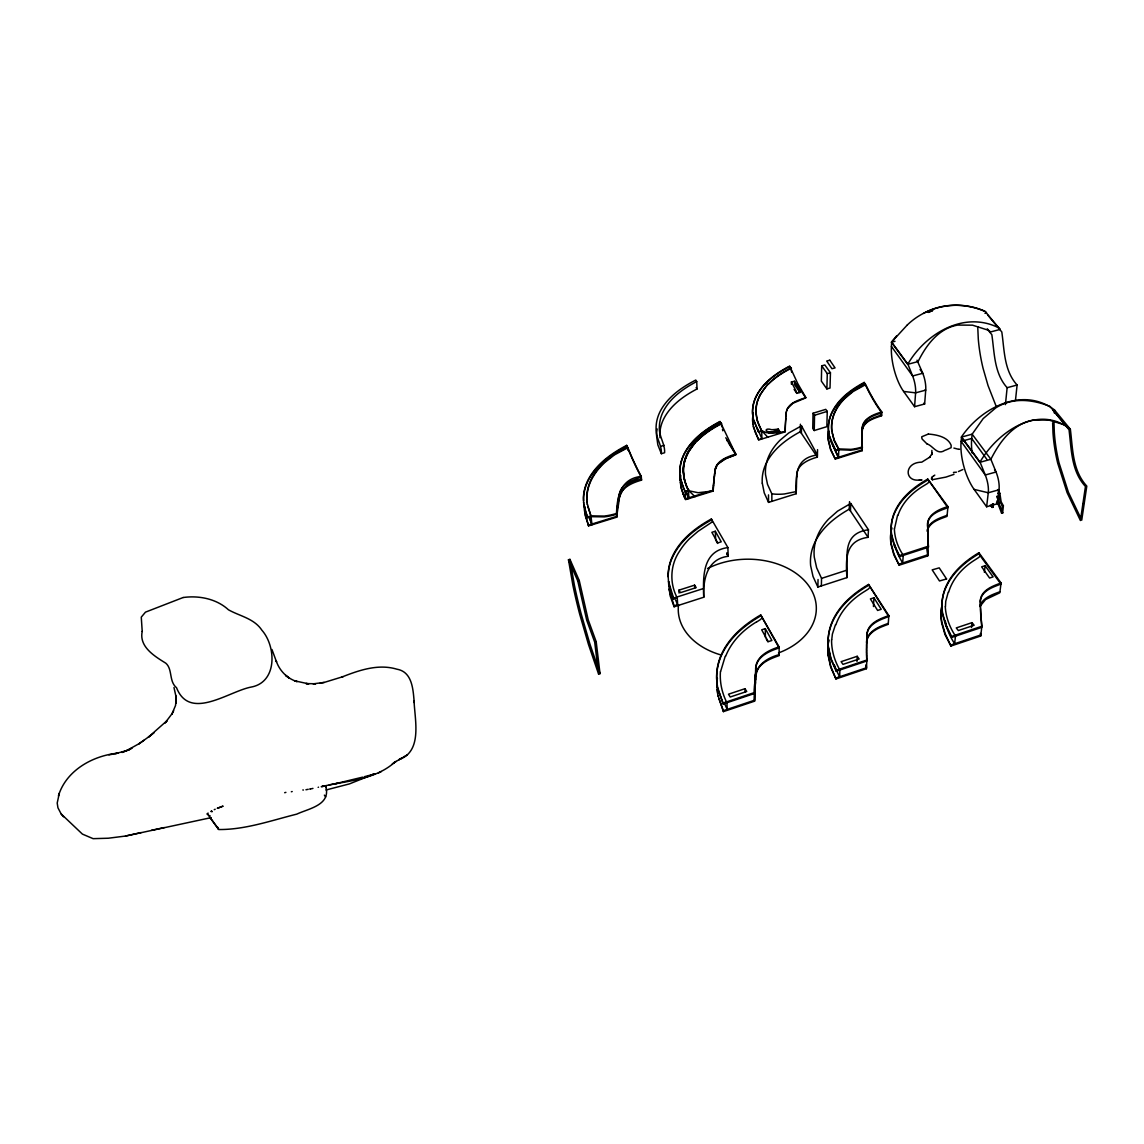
<?xml version="1.0" encoding="UTF-8"?>
<svg xmlns="http://www.w3.org/2000/svg" width="1144" height="1144" viewBox="0 0 1144 1144"><rect width="100%" height="100%" fill="white"/><g stroke="black" fill="none" stroke-linecap="round" stroke-linejoin="round"><path stroke-width="1.5" d="M586.915 499.671L586.829 496.41A84.656 57.043 -3.7 0 1 592.42 476.991L593.808 474.646A89.761 60.532 -3.6 0 1 604.861 461.532L614.314 454.154L627.598 447.004L630.744 454.597A126.355 28.543 75 0 0 638.567 471.314L641.255 476.419L641.541 480.123C631.846 482.882 619.347 488.102 619.19 499.957M776.447 432.975L779.636 432.003L778.192 429.043A49.192 34.134 -36.6 0 1 771.585 429.701C765.193 427.498 763.806 431.86 770.656 431.917M716.916 682.768L716.673 678.749A95.667 71.057 2.1 0 1 721.278 654.726C729.086 637.208 744.415 624.324 760.717 614.929L779.121 646.961L779.121 655.626C769.64 658.901 756.971 663.863 756.084 675.532M779.636 432.003L778.192 429.043M584.341 505.648L584.87 513.828M584.427 506.434L584.57 511.368M718.117 695.581L723.394 711.625L754.554 701.186L754.425 691.205M754.554 701.186L754.539 698.87M894.508 528.657L897.554 515.372M583.526 500.714L583.54 498.241A84.642 57.1 -3.8 0 1 589.16 478.807C597.597 464.064 611.968 453.853 626.755 446.16L626.683 445.359C611.897 453.067 597.511 463.263 589.088 478.006A84.685 57.1 -3.8 0 0 583.44 497.454L583.683 503.174M175.733 695.395L176.004 703.202L175.733 695.395L173.974 687.487M862.076 440.326L862.147 436.236M862.118 438.424L862.076 441.398M791.405 384.284L791.433 381.882L792.406 381.696M866.551 650.064L866.637 646.288M866.609 647.69L866.551 652.852M785.256 429.801L785.27 428.514M792.806 381.61L794.565 381.252L794.537 384.613L799.956 392.478L796.81 393.35L794.108 389.418M796.81 393.35L796.024 390.805A91.091 29.672 75.8 0 1 792.62 384.341L791.433 381.882M762.29 483.183L764.235 492.878L768.539 502.388L796.224 493.707L796.295 486.2M801.415 433.333L801.501 425.854L788.802 432.918L780.036 440.226A90.762 59.846 1.3 0 0 770.255 453.181L769.097 455.498A85.585 56.413 1.1 0 0 765.522 474.66L767.51 484.355L771.842 493.851L771.871 501.344M799.956 392.478L799.971 391.448A92.121 30.173 75.8 0 1 794.565 381.281M796.825 476.733C795.666 465.107 808.107 459.688 817.374 457.128L800.314 431.717L800.4 424.238M754.454 689.818L754.439 693.521L723.137 704.003L717.831 687.93M754.554 699.828L754.554 697.497M866.58 647.261L866.68 643.471M861.99 440.283L862.176 435.149M866.594 645.859L866.709 642.07M785.27 428.786L785.284 427.484M813.041 413.241L812.755 428.499L814.242 430.53L826.855 426.655L827.255 411.382L825.739 409.366L813.041 413.241L814.542 415.272L814.242 430.53M866.709 640.211L866.78 637.837M931.974 478.692C930.601 478.993 932.617 475.918 931.917 477.363M866.651 643.042L866.766 639.239M817.374 457.128L817.545 449.606M821.692 365.851L821.349 381.109L826.883 388.917L830.015 388.045L830.444 372.758L824.838 364.979L821.692 365.851L827.284 373.645L826.883 388.917M862.004 438.896L862.061 436.994M862.018 437.794L862.19 434.048M866.737 638.81L866.823 636.422M326.026 787.458C330.373 805.276 308.251 808.708 296.796 814.128C271.3 820.491 245.317 829.757 218.876 829.529M754.468 690.79L754.482 688.431M754.568 698.441L754.597 696.095M821.363 585.914L821.549 578.378L816.659 567.839L814.271 557.099A90.691 62.305 3.5 0 1 817.445 535.95L818.589 533.404A96.21 66.095 3.7 0 1 828.528 519.162L837.565 511.153L850.75 503.446L868.468 529.758C840.783 533.433 848.147 558.301 846.889 577.62L817.874 587.044L818.046 579.522M862.161 434.849L862.161 432.589M862.233 431.545L862.304 429.643M862.047 436.693L862.147 433.69M862.09 435.893L862.118 434.791M862.19 433.748L862.276 430.745M713.241 489.16L713.227 490.762L711.496 491.176L698.14 492.721L689.675 490.948L687.301 488.03M862.133 433.39L862.204 431.488M862.161 432.289L862.39 427.441M980.408 600.586L980.379 607.149M785.284 427.756L785.327 426.455M754.611 697.053L754.64 694.694M862.261 445.903L862.304 447.733L860.617 448.233A56.8 37.823 -37.5 0 1 850.85 450.164L838.795 449.721L835.535 450.722L838.809 448.906L850.879 449.363A56.828 37.852 -37.6 0 0 860.66 447.433L862.333 446.932L862.161 450.693L835.277 459.059L830.687 449.192L828.399 439.954A83.941 53.811 2.3 0 1 828.556 430.702M754.497 689.389L754.582 685.613M866.794 658.687L866.823 660.989L836.207 671.242L836.25 670.27L866.88 660.016L866.394 668.725L835.935 678.964L830.744 666.294L828.142 654.382A95.367 68.855 5.6 0 1 828.799 639.625M831.731 639.739L832.389 634.091L835.449 624.781M713.284 488.073L713.241 491.033L685.542 499.628L683.34 494.165M785.313 426.712L785.356 425.396M839.639 676.762L839.896 670.012A102.488 73.531 5.8 0 1 831.588 639.725M850.45 510.982L850.75 503.446M931.888 454.626L931.874 450.378M846.889 577.62C845.888 559.63 844.644 540.654 868.067 537.322L849.234 509.194L849.534 501.644M932.017 453.868L932.06 452.924M754.539 687.987L754.654 684.198M754.654 695.652L754.697 693.293M866.766 637.408L866.88 635.02M785.356 425.668L785.413 424.352M862.462 427.155C863.92 418.175 874.445 415.429 881.724 412.784L878.363 407.979A123.523 46.261 76.1 0 1 868.968 392.063L864.206 382.425C850.907 389.561 837.794 399.199 831.431 413.327A84.313 53.782 2.2 0 0 828.628 431.631L828.957 434.763M865.293 385.256L864.206 382.425M668.625 583.554L670.098 595.752L674.131 606.778L703.774 597.225C702.988 577.391 702.016 550.979 727.899 547.59L711.353 518.976C694.637 528.156 678.478 540.94 671.242 559.144A89.861 63.349 -0.7 0 0 668.139 575.847L668.554 582.439L671.313 593.607L673.659 599.07L677.248 597.926C669.383 583.211 670.127 564.864 679.65 551.093A95.824 67.596 -0.4 0 1 689.489 538.695L697.969 531.402L712.455 521.778L711.353 518.976M703.774 597.225C702.931 579.622 707.006 558.844 728.142 556.299L727.899 547.59M754.711 694.251L754.768 691.877M856.97 661.504L857.214 656.284L841.097 661.675L842.999 664.378L859.158 658.973L857.214 656.284M713.313 488.874L713.341 486.986M785.413 424.624L785.47 423.294M868.067 537.322L868.468 529.758M867.166 633.204C869.354 623.337 880.408 619.676 888.745 616.559L868.539 584.441C852.981 593.521 838.309 606.12 831.545 623.265A95.81 68.897 5.5 0 0 828.37 646.66L831.002 658.558L836.25 670.27M754.668 685.17L754.74 682.768M754.783 692.821L755.126 686.143M862.833 427.913C865.894 420.491 874.731 418.232 881.566 415.73L881.767 411.969L878.406 407.164A123.581 46.303 76.1 0 1 868.997 391.248L865.35 383.969L853.138 390.762L844.772 397.754A89.432 56.986 2.4 0 0 835.649 410.153L834.605 412.355A84.313 53.725 2.3 0 0 831.845 430.644L834.148 440.683L838.795 449.721M142.214 631.417L141.27 617.145L145.474 612.14L183.126 597.525M873.444 606.52L873.944 597.783L870.384 598.927L877.62 610.453L881.209 609.294L873.944 597.783M785.47 423.566L785.528 422.236M917.03 360.188L922.765 373.273A16.688 6.135 76 0 1 925.725 390.133L924.638 403.989L914.585 406.692L903.617 391.448A33.519 12.141 76.3 0 1 891.419 346.403L891.662 342.17L894.994 341.298M927.827 522.765L927.784 535.077M754.854 691.405L755.24 684.698M713.37 487.787L713.484 484.77M754.754 683.74L754.826 681.338M785.528 422.508L785.599 421.178M796.71 476.905L796.253 491.577L784.426 493.965A63.478 42.786 -35.5 0 1 775.518 494.194L771.842 493.851M868.539 584.441L888.816 615.586L888.23 624.338C879.564 627.47 867.724 631.688 866.537 642.356M754.84 682.31L754.926 679.908M785.599 421.435L785.671 420.105M785.671 420.377L785.742 419.033M713.441 486.672L713.498 485.299M754.94 680.866L755.026 678.463M928.227 542.585L927.698 555.913L899.17 565.193L893.922 553.782L891.076 543.257A90.476 60.932 5.4 0 1 891.748 527.57M927.984 537.709L928.442 547.232L899.77 556.542L894.494 545.116L891.634 534.591A90.934 60.932 5.3 0 1 893.879 513.828C899.913 498.226 913.57 487.101 927.741 479.064L947.947 506.606L947.017 516.373C939.724 519.119 930.244 521.85 927.441 530.044M785.814 418.232L786.042 414.757M785.742 419.305L785.814 417.96M785.971 416.087L786.228 412.627M902.673 563.005L903.231 555.412M914.585 406.692L915.6 392.835A16.702 6.049 76 0 0 912.612 375.961L907.936 364.264L891.662 342.17M755.04 679.422L755.126 677.019M755.14 677.977L755.355 674.116M755.254 685.642L755.455 681.795M755.254 676.533L755.698 669.769M755.355 684.198L755.912 676.018M755.698 679.851C753.953 665.922 767.409 657.728 779.121 654.668M713.513 485.571L713.57 483.655M1054.296 412.984L1054.525 409.981C1022.736 385.8 980.823 407.993 961.317 437.122L979.865 462.319C997.025 432.475 1037.908 403.36 1070.369 429.286C1072.829 448.906 1072.428 470.599 1086.8 486.1L1081.738 520.134L1068.396 492.22L1059.015 462.805A91.177 41.742 74.2 0 1 1054.296 431.989L1053.981 422.279M755.712 670.741C754.425 657.299 768.139 650.107 779.121 646.961M584.784 513.027L588.545 525.911L616.773 517.159L616.788 515.272M927.898 522.608C929.843 513.542 940.282 510.524 947.847 507.693L927.741 479.064M713.599 484.455L713.67 482.539M866.823 635.992L867.009 633.619M713.699 483.326L713.784 481.409M616.602 513.155L618.532 499.399M616.859 516.073L616.902 514.171M720.577 671.614L725.224 656.27M980.279 601.687C980.208 590.633 992.377 586 1001.071 582.997L978.921 552.738C964.077 561.518 950.078 573.845 944.386 590.59A96.268 66.538 8 0 0 942.656 613.341L946.002 624.91L951.851 637.38L981.766 627.341L981.037 616.988M713.813 482.196L713.885 480.28M786.128 413.956L786.4 411.554M961.561 437.065L961.132 441.355A35.707 13.9 74.7 0 0 974.13 489.403L986.629 506.763L997.296 503.789L999.027 489.775A17.789 7.007 74.4 0 0 996.052 472.014L990.876 459.302L972.157 434.177L983.182 418.59L995.881 407.793A49.221 45.76 -62.6 0 1 1010.238 401.787C1023.551 398.67 1037.479 401.415 1049.992 406.392L1065.722 425.225L1048.733 420.02L1033.061 420.134A46.818 41.341 -67.8 0 0 1018.746 425.625C1006.048 433.447 997.468 446.217 990.876 459.302L980.108 462.248L961.561 437.065L972.157 434.177L971.714 438.467A35.678 14.114 74.7 0 0 972.185 453.053M1005.419 404.633L1007.135 387.702C994.05 373.13 994.522 352.895 991.834 334.677L987.143 328.986M755.826 669.297C755.884 656.885 769.111 651.179 779.121 647.933L760.717 614.929M862.261 430.401C860.889 419.29 873.115 414.457 881.767 411.969M862.219 431.202L862.562 428.199M713.913 481.066L714.013 479.136M981.237 619.676L981.895 626.254L980.694 636.021L950.936 646.045L945.13 633.59L941.812 622.021A95.767 66.495 8.2 0 1 942.041 604.847M997.883 490.576L999.913 493.321A46.689 18.99 73.9 0 0 1000.071 494.651L1001.029 501.101A4.419 1.759 74 0 0 1001.429 502.316L1003.388 505.791L1002.63 512.912L1001.615 513.198L1002.373 506.077L1000.399 502.602A4.419 1.759 74 0 1 1000.013 501.387L999.041 494.937A46.689 18.962 73.9 0 1 998.884 493.607L998.126 492.578M1015.529 399.857L1017.102 385.027C1003.903 370.484 1004.461 350.193 1001.801 331.96L987.801 315.072M616.973 514.957C617.245 498.341 621.621 481.524 641.484 479.336L640.64 477.806M714.028 479.665L714.128 477.992M714.042 479.937L714.256 476.862M955.454 636.164L954.639 643.757A102.545 70.985 8.4 0 1 945.287 620.849M714.285 477.649L714.642 473.43M714.414 476.505L714.9 471.142M714.8 473.087L715.272 468.868M980.408 600.314C982.01 590.633 992.963 587.087 1000.928 584.098L978.792 553.839L978.921 552.738M971.471 627.527L972.028 622.636L956.27 627.913L958.343 630.544L974.13 625.253L972.028 622.636M617.088 513.842L618.99 501.129M986.629 506.763L988.273 492.764A17.803 6.907 74.4 0 0 985.27 474.989L980.108 462.248M984.341 572.243L985.127 565.708L981.652 566.823L989.589 578.035L993.092 576.891L985.127 565.708M992.091 507.435L992.463 504.533A3.704 1.444 74.1 0 0 992.463 503.846L993.478 504.247L993.135 507.135L992.105 507.421L990.332 505.004M932.031 453.667L929.443 457.486L930.372 456.685M1001.071 582.997L999.784 592.807L985.57 599.542L980.036 606.306M714.928 471.943C714.9 460.932 727.241 456.785 735.849 454.011L728.513 442.156M866.58 641.384C867.781 630.716 879.622 626.512 888.302 623.366M866.952 634.591C867.381 623.337 879.879 618.747 888.816 615.586M142.199 631.445C138.91 646.875 154.812 656.37 165.794 663.191C172.787 669.197 168.711 681.338 176.548 687.744C189.761 721.406 228.686 691.362 251.079 687.086C277.534 682.339 276.233 646.389 261.89 630.215C254.125 618.432 239.768 616.158 228.457 609.795C216.573 598.798 198.984 595.352 183.283 597.497M618.461 498.598L618.861 496.253M619.118 495.881C619.776 484.555 632.131 480.051 641.312 477.22L638.624 472.114A126.283 28.514 75 0 1 630.816 455.383L626.755 446.16M931.788 478.721L931.674 478.964A22.279 2.374 -12.8 0 0 931.559 479.079M326.212 786.257L325.825 787.487M786.4 411.826L786.986 409.423M927.155 531.288C928.141 521.535 939.353 518.16 947.118 515.301M684.527 462.047L685.685 458M715.3 469.669L717.259 464.864M59.331 793.221L57.2 803.045L57.944 807.793L61.175 813.97L82.411 834.105L93.122 838.666L108.351 838.223L125.497 836.049L211.211 817.617M862.519 429C863.963 420.163 874.474 417.589 881.609 414.929L880.551 413.484M757.671 400.486L756.727 404.275A89.332 56.628 1.9 0 0 761.804 430.73L767.753 437.194M979.75 606.577C982.31 597.797 992.277 594.637 999.928 591.72M948.233 592.206L945.745 601.272L945.444 606.749M953.967 474.374L945.959 477.091L932.589 479.651M786.629 410.753C788.988 402.502 798.769 400.171 805.848 397.554L797.811 383.712L789.646 366.094C776.304 373.073 763.119 382.382 756.198 396.181A82.225 52.295 0.2 0 0 752.609 413.971L752.866 416.631M58.43 795.881C66.109 770.47 92.693 755.641 117.918 753.152L108.923 754.883M715.586 468.268L716.544 465.994M933.633 475.976L934.805 475.103M173.645 710.753L171.886 714.171L175.547 705.433L176.133 698.541M759.544 395.71L767.595 384.198M931.559 479.121L932.274 479.636M687.83 452.895L696.61 440.64M756.198 396.582C763.119 382.782 776.304 373.473 789.646 366.495L790.69 367.996C777.319 375.089 763.977 384.842 758.129 399.342A78.822 50.136 0.2 0 0 755.841 412.054L757.142 420.592L761.775 431.145L761.847 438.61L758.629 439.596L754.539 430.802M326.154 786.457L325.94 786.972M787.472 408.623L792.906 403.274L805.848 397.826L800.342 389.861M172.272 713.398L165.051 722.979L167.281 720.448L148.348 737.194L154.054 732.803M717.259 465.122L718.16 463.72M907.035 325.239C927.298 305.348 959.058 299.528 984.955 311.311L998.798 327.87C964.092 310.339 925.396 333.648 907.707 364.321L891.433 342.228L907.035 325.239M891.433 342.228L896.538 335.993M932.617 476.562L933.404 476.147M718.175 463.992L724.324 459.159L735.864 454.554L720.048 421.435C705.862 428.914 691.991 438.881 684.384 453.396A84.341 55.884 -1.2 0 0 679.865 472.372L680.036 475.189M719.304 462.848L726.654 458.272L735.878 454.812L728.342 442.656M322.608 786.529L325.325 785.842M929.958 457.042L921.764 462.162C903.688 462.219 904.146 482.611 920.191 479.908L921.263 479.894L920.191 479.908M208.137 813.084L207.007 813.87L207.793 814.256M392.306 763.892L395.066 761.947C374.946 780.179 346.289 780.751 321.221 786.686M144.201 740.154L138.967 743.8L150.15 735.821M302.817 789.975L303.417 790.032M139.482 743.443L126.541 750.664L130.287 749.163L121.922 752.452L126.626 750.636L115.673 753.581M396.139 761.375L393.793 762.848L401.873 758L398.941 759.673C422.779 751.394 414.757 719.862 414.056 700.914L414.242 702.616C413.098 690.147 412.641 671.871 396.839 669.183C378.292 663.62 359.23 670.198 341.999 676.991L343.028 676.647L324.167 682.439L313.156 683.84L315.615 683.769L305.934 683.569L308.751 683.883L294.537 680.794L297.125 681.624C287.215 678.664 279.508 670.699 276.204 660.975L276.548 661.918L271.957 649.506M978.792 553.839C963.963 562.605 949.978 574.946 944.272 591.677A96.196 66.538 8.1 0 0 942.542 614.428L945.888 625.997L951.851 637.38M868.482 585.413C852.938 594.494 838.28 607.092 831.516 624.238A95.753 68.883 5.5 0 0 828.342 647.618L830.959 659.53L836.207 671.242M760.731 615.901C744.444 625.296 729.114 638.166 721.321 655.684A95.61 71.057 2.1 0 0 716.702 679.708M927.655 480.151C913.484 488.188 899.842 499.313 893.807 514.914A90.876 60.932 5.3 0 0 891.562 535.678L894.422 546.203L899.77 556.542M318.146 787.344L318.518 787.158M711.396 519.948C694.68 529.129 678.535 541.913 671.299 560.117A89.804 63.349 -0.7 0 0 668.196 576.805M849.234 509.194C834.605 517.431 820.577 528.742 813.87 544.573A90.29 62.362 3.5 0 0 810.653 565.751L813.026 576.49L817.874 587.044M756.541 622.036L760.059 619.819A13.013 9.381 -0.7 0 0 761.904 617.946M800.314 431.717C786.4 439.224 772.815 449.363 765.879 463.992A85.228 56.485 1.1 0 0 762.276 483.183M864.178 383.226C850.879 390.376 837.765 400 831.402 414.142A84.284 53.782 2.2 0 0 828.599 432.446M696.725 381.567C682.882 388.788 669.14 398.584 662.462 413.184A78.393 50.579 -2.2 0 0 659.416 426.026C658.2 435.535 665.193 443.429 664.607 452.724L661.361 453.71C662.061 444.801 655.369 437.408 656.084 428.371A81.753 52.767 -2.2 0 1 660.703 410.396C668.396 396.539 681.967 387.158 695.766 380.051L696.725 381.567L697.039 388.96C683.225 396.181 669.555 406.006 662.905 420.577A78.078 50.608 -2.1 0 0 659.888 433.419L660.002 437.752M403.274 757.028L407.393 754.883M378.421 772.972L381.338 771.542M923.566 313.399C942.241 302.76 965.493 303.06 984.97 311.368M958.443 471.528L962.876 469.526M865.322 384.784L853.095 391.563L844.744 398.57A89.389 56.986 2.4 0 0 835.62 410.953L834.577 413.17A84.284 53.725 2.3 0 0 831.817 431.445M627.656 447.804L614.385 454.94L604.933 462.333A89.718 60.532 -3.6 0 0 593.893 475.446L592.506 477.792A84.627 57.057 -3.7 0 0 586.915 497.211M214.228 809.652L215.172 809.266M310.768 788.917L312.955 788.402M373.759 774.173L349.392 783.912L326.011 789.989M947.947 506.606C938.309 509.294 925.496 515.401 927.67 527.584M951.05 644.959L980.837 634.949L980.68 633.647M723.394 711.625L723.365 710.681L754.539 700.228M951.965 636.293L981.895 626.254M835.964 678.006L866.451 667.767L866.38 666.437M744.973 688.702L728.485 694.208L730.229 696.996L746.746 691.476L744.973 688.702L745.044 692.149M723.137 704.003L723.094 703.045L754.425 692.563M641.255 476.419C620.191 478.621 616.945 497.139 616.502 514.257L614.743 514.786A57 40.698 -30.5 0 1 604.332 516.873L591.076 516.673L587.659 517.717L583.883 504.833M899.241 564.121L927.784 554.826L927.284 547.633M821.549 578.378L847.189 570.069M899.856 555.455L928.542 546.146M674.131 606.778L674.073 605.819L677.648 604.661L677.248 597.926M765.322 628.642L761.675 629.815L768.239 641.67L771.885 640.483L765.322 628.642L765.379 637.308M678.892 590.175L694.594 585.156L696.196 587.616L680.48 592.663L678.892 590.175L679.064 593.078M673.659 599.07L673.601 598.112L703.403 588.545M835.306 458.243L862.204 449.878L862.076 447.804M587.659 517.717L587.573 516.931L590.99 515.872L604.246 516.073A57.014 40.741 -30.5 0 0 614.671 513.985L616.43 513.47L616.773 517.159M713.212 490.233L685.499 498.841L685.113 491.377L688.473 490.347L695.023 496.682M588.545 525.911L588.459 525.125L616.702 516.373M685.528 499.227L688.86 498.198L688.473 490.347A91.649 60.589 0.5 0 1 684.455 462.033M715.329 531.245L711.868 532.317L717.746 542.914L721.235 541.827L715.329 531.245L715.643 539.954L717.588 543.457M761.775 431.145L758.558 432.117L753.238 418.475M814.542 415.272L827.255 411.382M768.611 432.89L778.192 429.958M660.889 446.303L664.149 445.302M598.569 674.059L600.014 673.644L596.196 641.727L588.188 619.776L579.25 580.537L569.941 559.359L568.468 559.759L572.887 585.256A93.165 14.286 74.4 0 0 579.679 614.113L588.459 644.415L598.569 674.059L594.708 642.141L586.715 620.191L577.777 580.938L568.468 559.759M1082.91 503.646L1084.283 503.26M594.708 642.141L596.196 641.727M308.179 789.303L305.948 789.76M827.284 373.645L830.444 372.758M992.463 504.533L993.478 504.247A3.704 1.444 74.1 0 0 993.507 503.861M1002.373 506.077L1003.388 505.791M371.8 774.788L374.975 773.902L364.278 776.733M577.777 580.938L579.25 580.537M1007.135 387.702L1017.102 385.027M907.936 364.264L918.074 361.575C924.195 349.32 932.217 337.308 944.172 330.087A44.015 39.439 -72.1 0 1 957.671 325.082L972.514 325.168L988.645 330.33L987.772 329.286M990.218 332.032L1000.299 329.386A5.591 4.833 -68.2 0 0 999.327 328.242M284.656 792.706L285.9 792.377M984.984 313.356L986.571 312.941A5.677 5.134 -86.7 0 0 985.513 311.74M291.334 791.762L292.192 791.534M798.927 391.706L799.971 391.448M211.583 811.239L210.853 811.425L212.283 811.625L211.483 811.11M362.648 777.148L335.635 783.654M928.313 434.062L921.878 436.708A2.803 1.787 2.6 0 0 921.692 437.022L921.978 438.681A10.553 6.75 2.8 0 0 922.364 439.282L926.897 443.829M323.237 786.028L321.721 786.614M785.284 431.56L772.372 433.319L766.637 432.689L761.775 430.745L758.543 431.717L753.767 420.72M958.972 449.32L959.53 449.206M141.17 832.575L125.497 836.049M151.494 830.301L164.321 827.57M324.167 682.439L320.22 683.125M329.272 784.884L337.594 783.24M207.45 814.571L208.909 815.357M928.342 434.062C936.321 434.663 947.518 436.722 951.021 444.987A2.517 1.616 3.4 0 0 951.15 445.302L951.107 447.676L946.603 449.706A38.767 25.182 4 0 0 944.772 450.393C937.022 455.598 933.161 445.76 926.926 443.843M953.724 472.501L953.438 472.558A60.503 6.535 -13.1 0 1 954.525 472.458M954.782 472.372L956.456 472.172M998.297 493.364L999.913 493.321L997.983 493.65M958.772 449.349L953.896 448.076M309.566 789.031L310.324 788.974M919.361 479.937L922.021 479.979M924.953 390.047L925.725 390.133L915.6 392.835L903.617 391.448M998.111 489.56L999.027 489.775L988.273 492.764L974.13 489.403M209.323 815.629L210.181 815.901M324.367 795.137L325.668 796.925M208.637 815.586L218.804 829.486M61.175 813.97L63.521 816.802M1053.181 410.481L1069.025 429.744C1071.485 449.335 1071.113 470.999 1085.456 486.472L1080.408 520.506L1067.08 492.592L1057.699 463.163A91.177 41.67 74.2 0 1 1052.966 432.446L1052.652 422.765M1054.525 409.981L1070.369 429.286M880.508 414.285L881.566 415.73M923.952 403.031L924.638 403.989M996.495 502.702L997.296 503.789M986.8 459.273L971.714 438.467L961.132 441.355L985.27 474.989L996.052 472.014L994.508 469.869M920.048 369.512L922.765 373.273L912.612 375.961L891.419 346.403M991.648 505.09L993.135 507.135M210.196 817.731L218.461 829.186M795.666 383.097L799.556 388.731M696.138 387.544L697.039 388.96M725.782 437.752L727.598 440.683M726.712 440.011L727.627 441.484M835.563 449.921L829.486 436.264M835.535 450.722L830.916 441.684L828.971 433.948M838.538 457.243L833.118 445.903M950.936 646.045L945.015 634.663L941.698 623.108A95.696 66.495 8.2 0 1 941.927 605.92M835.277 459.059L830.673 450.007L828.37 440.755A83.898 53.811 2.3 0 1 828.528 431.502M899.17 565.193L893.85 554.854L891.004 544.329A90.419 60.932 5.4 0 1 891.676 528.657M726.726 552.909L728.113 555.326M726.755 553.868L728.142 556.299M761.847 438.61L757.228 428.056M766.194 638.795L767.839 641.755M626.683 445.359L627.856 450.121M640.697 478.592L641.541 480.123M218.204 828.871L217.331 826.669M835.935 678.964L830.716 667.252L828.113 655.355A95.309 68.84 5.6 0 1 828.771 640.583M1001.615 513.198L996.924 501.015M687.687 495.481L688.845 497.797M683.955 489.06L685.113 491.377M688.874 498.598L685.814 491.562M684.355 496.51L685.499 498.841M688.86 498.198L685.785 490.776M661.361 453.71L657.829 444.844L656.57 435.764A81.424 52.796 -2.1 0 1 657.171 428.957M801.501 425.854L817.417 454.983C794.551 457.886 795.967 476.29 796.224 493.707M723.094 703.045L718.561 690.99M723.365 710.681L718.847 698.641M995.909 405.648L988.044 385.585L983.068 368.311A85.385 36.351 76.2 0 1 978.292 339.082L977.734 326.683M675.618 600.028L677.648 604.661M684.398 497.311L681.738 489.818M591.076 516.673L587.287 503.789M591.863 524.081L589.203 516.873M586.557 514.543L587.573 516.931M673.601 598.112L668.496 581.467M674.073 605.819L668.997 589.189M588.459 525.125L585.227 515.486M686.4 486.257L683.797 477.162L683.297 470.313A80.852 53.568 -1.2 0 1 686.243 456.742C692.806 441.484 706.82 431.045 721.063 423.437L720.062 421.836C705.877 429.315 692.006 439.282 684.398 453.796A84.327 55.884 -1.2 0 0 679.893 472.772M685.928 491.448L686.772 493.707M682.954 487.115L680.294 477.191M683.354 494.565L681.138 487.029M600.014 673.644L589.904 644.015L581.123 613.713A93.15 14.372 74.4 0 1 574.331 584.856L569.941 559.359M589.289 517.66L591.948 524.867L590.99 515.872L587.73 506.234M585.757 512.941L583.583 502.373M832.432 444.401L838.509 458.043L838.809 448.906L834.176 439.868L832.203 432.961M680.737 479.593L685.142 491.777L688.488 490.747L684.655 480.952L683.183 471.357A84.327 55.827 -1.1 0 1 687.644 452.395L688.902 450.107A89.432 59.231 -1 0 1 699.184 437.265L708.193 430.03L721.049 423.037L721.936 426.926M681.152 487.43L681.767 490.218M753.338 426.326L758.629 439.982L785.284 431.831L785.27 430.559M753.882 428.971L752.966 424.081M722.479 429.257L722.822 430.802M790.704 367.596L791.691 372.157M680.694 484.641L681.181 487.83M717.274 684.87L717.86 688.902M718.16 696.539L717.174 689.46M752.852 416.23L753.238 418.876M716.888 681.81L717.302 685.842M717.603 693.478L716.959 686.4A95.209 71.014 2.2 0 1 717.059 680.294M980.694 636.021L980.394 633.433M586.972 501.344L587.358 504.59M680.008 474.789L680.322 477.591M680.408 482.225L680.737 485.428M752.966 424.481L752.723 421.821A81.882 52.338 0.2 0 1 753.295 412.841M927.698 555.913L927.183 548.705M980.994 619.433L980.365 601.944M862.161 450.693L862.004 445.688M586.829 498.87L587.058 502.13M866.394 668.725L866.308 665.093M980.823 616.73L980.437 608.522M680.451 483.025L680.28 479.822A83.998 55.913 -1.2 0 1 680.466 475.003M928.056 542.471L927.898 535.235M862.219 444.859L862.233 446.703M694.594 585.156L694.737 588.059M866.752 659.659L866.68 655.998M862.176 443.8L862.176 445.659M866.68 658.315L866.623 653.253M866.208 664.707L866.265 666.065M927.841 537.566L927.813 530.244M862.147 442.742L862.133 444.601M866.594 655.598L866.609 650.493M862.118 441.67L862.104 443.543M862.118 440.597L862.09 442.471M768.496 494.894L768.539 502.388M785.256 429.543L785.27 430.816M752.723 422.222A81.853 52.338 0.3 0 1 753.31 413.227M768.082 384.398A100.014 62.477 -0.7 0 1 791.462 368.211M757.829 400.5A80.48 50.679 -0.3 0 1 759.759 395.752M752.623 414.371A82.211 52.295 0.2 0 1 756.198 396.582M779.65 431.188A46.489 32.189 -36.5 0 1 770.641 431.96M680.308 480.609A83.955 55.913 -1.2 0 1 680.508 475.804M697.111 440.855A102.56 66.824 -2 0 1 721.778 423.68M685.871 458.015A82.554 54.168 -1.7 0 1 688.073 452.952M680.294 480.223A83.97 55.913 -1.2 0 1 680.494 475.403M668.697 584.512A89.404 63.335 -0.7 0 1 668.768 581.695M707.492 568.568A69.04 49.65 -0.9 0 1 806.463 582.854A69.04 49.65 -0.9 0 1 778.463 652.952M721.192 655.026A69.04 49.65 -0.9 0 1 678.535 604.847M724.281 702.688A101.902 75.833 2.6 0 0 727.226 709.394L726.912 702.731A102.302 75.861 2.5 0 1 720.434 671.614M725.611 656.341A96.01 71.257 2.3 0 1 756.441 621.95M716.988 687.358A95.152 70.999 2.2 0 1 717.402 678.22M869.783 587.401A13.013 9.138 2.5 0 1 868.053 589.231L864.664 591.391A96.167 69.069 5.6 0 0 835.835 624.867M839.739 676.733A102.088 73.516 5.9 0 1 834.405 665.064M980.208 555.769A13.042 8.852 5.2 0 1 978.578 557.543L975.346 559.659A96.625 66.709 8.2 0 0 948.619 592.292M955.555 636.135A102.989 71.014 8.3 0 1 945.301 606.749M928.942 481.924A12.37 8.122 2.9 0 1 927.355 483.554L924.209 485.499A91.263 61.104 5.4 0 0 897.926 515.443M902.773 562.977A96.854 65.065 5.6 0 1 894.908 544.801M903.331 555.383A97.254 65.051 5.5 0 1 894.379 528.657M989.26 330.673A6.178 5.477 -65.9 0 1 990.261 332.017M932.632 479.636A12.384 1.316 -13 0 1 932.331 479.636M131.76 748.205L129.315 749.477L131.76 748.205M932.646 310.539L928.156 312.398L932.646 310.539M222.865 806.205L218.904 807.693L222.865 806.205M218.347 807.936L217.26 808.265L218.504 807.907M946.56 578.95L939.481 580.966L932.174 569.869L939.21 567.867L946.56 578.95M829.815 360.217L826.697 361.032L831.931 368.711L835.063 367.896L829.815 360.217M288.917 677.891L285.628 675.389L288.917 677.891M1002.63 512.912L999.084 504.661L997.082 496.11L998.826 503.875L1002.63 512.912"/></g></svg>
